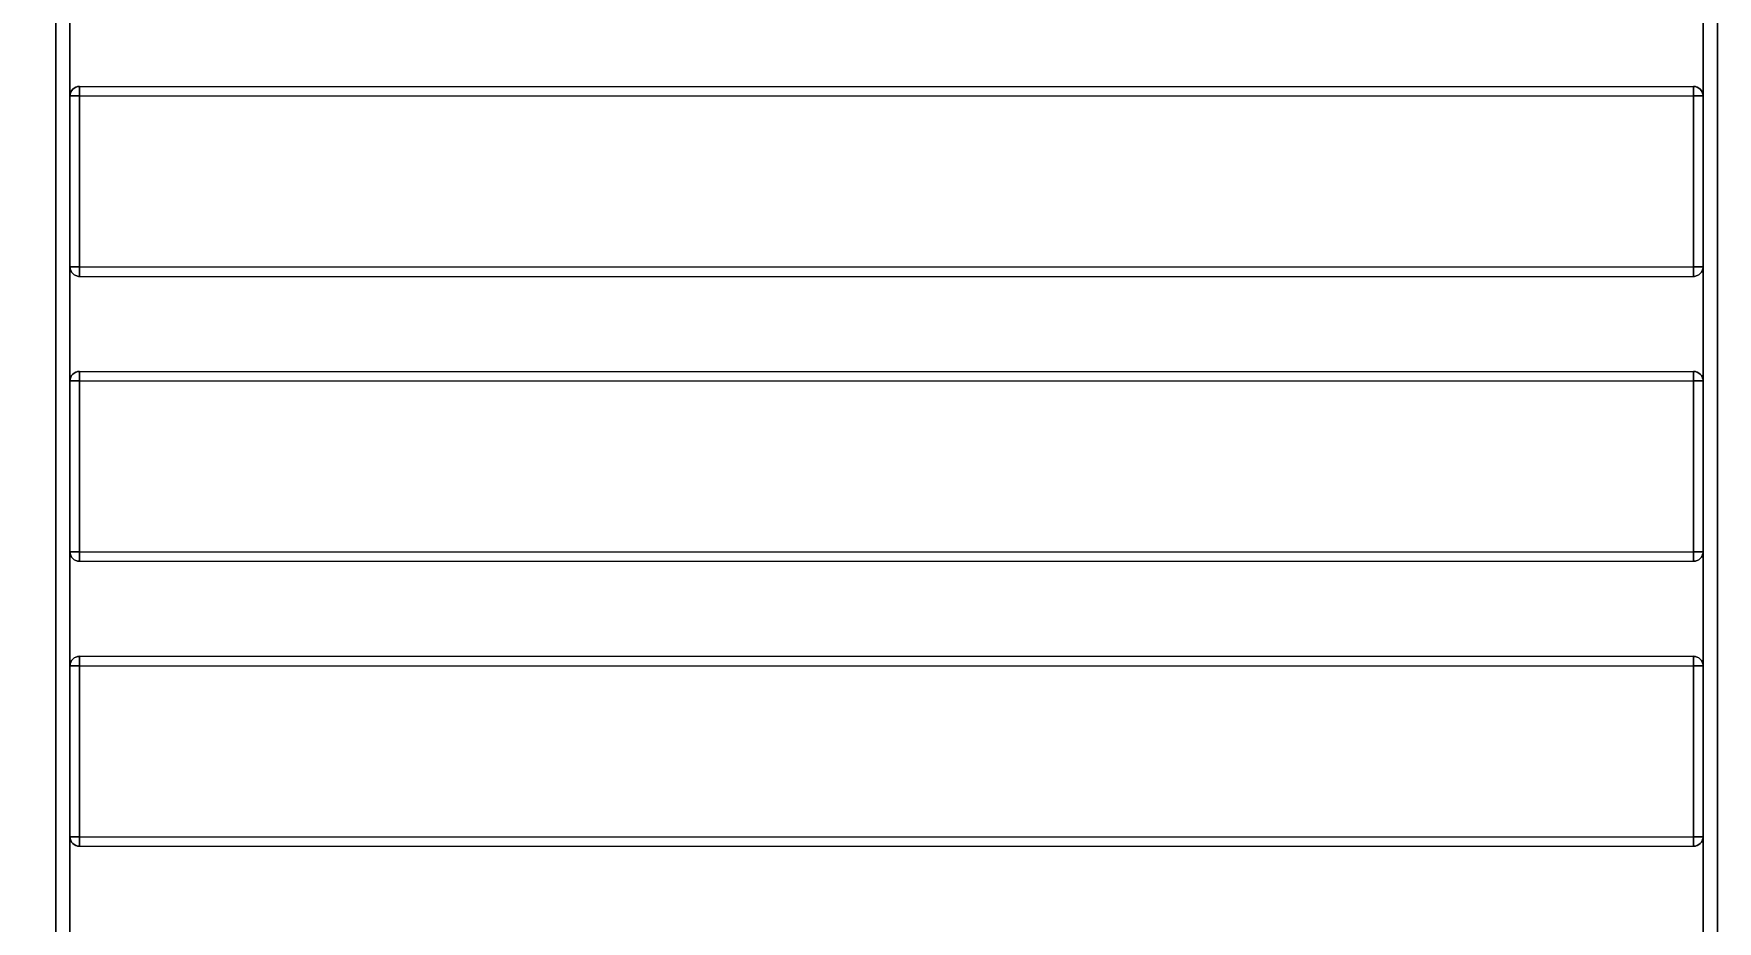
# Model space of a CAD drawing. Header units: millimetres. Extents: x 27990 to 31024, y 14151 to 18280.
# Drawn here: x 29941 to 30295.6, y 15928.4 to 16115.3 of the extents above; entities that cross this region are included whole.
import ezdxf

# ---------------------------------------------------------------- set-up
doc = ezdxf.new("R2010")
doc.units = ezdxf.units.MM
doc.header["$LTSCALE"] = 3
doc.layers.add('Warstwa 1', color=7, linetype='Continuous')
doc.styles.get("Standard").update_dxf_attribs({"font": 'arial.ttf'})
doc.dimstyles.new('MATEUSZ', dxfattribs={"dimtxt": 35, "dimasz": 16, "dimexe": 0.18, "dimexo": 0.0625, "dimgap": 0.09, "dimtad": 0, "dimdec": 0, "dimdsep": 46, "dimtxsty": 'Standard', "dimblk": 'DOT', "dimcen": 0.09, "dimse1": 1, "dimse2": 1, "dimadec": 0, "dimazin": 0, "dimtfac": 1, "dimtdec": 0, "dimtofl": 0, "dimtmove": 0, "dimatfit": 3, "dimfxl": 0, "dimtolj": 1, "dimtzin": 0, "dimlwd": 9, "dimlwe": 9, "dimarcsym": 0})

# ---------------------------------------------------------------- blocks, each defined once
blk = doc.blocks.new('_Dot')
at = {"color": 0, "linetype": 'ByBlock', "lineweight": -2}
blk.add_line((-0.5, 0), (-1, 0), dxfattribs=at)
at = {"color": 0, "linetype": 'ByBlock', "const_width": 0.5}
blk.add_lwpolyline([(-0.25, 0, 1), (0.25, 0, 1)], format="xyb", close=True, dxfattribs=at)
blk = doc.blocks.new('*D14')
at = {"color": 0, "lineweight": 9}
for p, q in [((29779.69, 16388.16), (29779.69, 16092.71)), ((29779.69, 15720.16), (29779.69, 16015.61))]:
    blk.add_line(p, q, dxfattribs=at)
at = {"layer": 'Defpoints', "color": 0}
for p in [(30120.64, 16404.16), (29779.69, 15704.16), (30120.64, 15704.16)]:
    blk.add_point(p, dxfattribs=at)
at = {"color": 0, "lineweight": 9, "xscale": 16, "yscale": 16, "zscale": 16}
for p, rotation in [((29779.69, 16404.16), 90), ((29779.69, 15704.16), 270)]:
    blk.add_blockref('_Dot', p, dxfattribs=dict(at, rotation=rotation))
at = {"color": 0, "insert": (29779.69, 16054.16), "char_height": 35, "attachment_point": 5, "rotation": 90}
blk.add_mtext('\\A1;700', dxfattribs=at)

msp = doc.modelspace()

# ---------------------------------------------------------------- linework, layer by layer
at = {"layer": 'Warstwa 1', "lineweight": 15}
for points in [[(29948.64, 16404.16), (29948.64, 15704.16)], [(29948.64, 16404.16), (29948.64, 15704.16)], [(29948.64, 16404.16), (29948.64, 15704.16)], [(29948.64, 16404.16), (29948.64, 15704.16)], [(30292.64, 16404.16), (30292.64, 15704.16)], [(30292.64, 16404.16), (30292.64, 15704.16)], [(30292.64, 16404.16), (30292.64, 15704.16)], [(30292.64, 16404.16), (30292.64, 15704.16)], [(29945.64, 15764.16), (29945.64, 16344.16)], [(29945.64, 16344.16), (29945.64, 15764.16)], [(29948.64, 15764.16), (29948.64, 16344.16)], [(29948.64, 16344.16), (29948.64, 15764.16)], [(30292.64, 16344.16), (30292.64, 15764.16)], [(30292.64, 15764.16), (30292.64, 16344.16)], [(30295.64, 16344.16), (30295.64, 15764.16)], [(30295.64, 15764.16), (30295.64, 16344.16)], [(29950.64, 16104.16), (30290.64, 16104.16)], [(29950.64, 16102.16), (29950.64, 16104.16)], [(29950.64, 16104.16), (30290.64, 16104.16)], [(29950.64, 16104.16), (29950.64, 16102.16)], [(29950.64, 16104.16), (30290.64, 16104.16)], [(29950.64, 16102.16), (29950.64, 16104.16)], [(29950.64, 16104.16), (30290.64, 16104.16)], [(29950.64, 16104.16), (29950.64, 16102.16)], [(30290.64, 16104.16), (30290.64, 16102.16)], [(30290.64, 16102.16), (30290.64, 16104.16)], [(30290.64, 16104.16), (30290.64, 16102.16)], [(30290.64, 16102.16), (30290.64, 16104.16)], [(29948.64, 16102.16), (29950.64, 16102.16)], [(29948.64, 16066.16), (29948.64, 16102.16)], [(29948.64, 16102.16), (29948.64, 16066.16)], [(29948.64, 16102.16), (29950.64, 16102.16)], [(29948.64, 16066.16), (29948.64, 16102.16)], [(29948.64, 16102.16), (29948.64, 16066.16)], [(29950.64, 16102.16), (30290.64, 16102.16)], [(29950.64, 16102.16), (30290.64, 16102.16)], [(29950.64, 16066.16), (29950.64, 16102.16)], [(29950.64, 16102.16), (29950.64, 16066.16)], [(29950.64, 16102.16), (30290.64, 16102.16)], [(29950.64, 16102.16), (30290.64, 16102.16)], [(29950.64, 16066.16), (29950.64, 16102.16)], [(29950.64, 16102.16), (29950.64, 16066.16)], [(30290.64, 16102.16), (30292.64, 16102.16)], [(30292.64, 16102.16), (30290.64, 16102.16)], [(30290.64, 16102.16), (30290.64, 16066.16)], [(30290.64, 16066.16), (30290.64, 16102.16)], [(30290.64, 16102.16), (30292.64, 16102.16)], [(30292.64, 16102.16), (30290.64, 16102.16)], [(30290.64, 16102.16), (30290.64, 16066.16)], [(30290.64, 16066.16), (30290.64, 16102.16)], [(30292.64, 16102.16), (30292.64, 16066.16)], [(30292.64, 16066.16), (30292.64, 16102.16)], [(30292.64, 16102.16), (30292.64, 16066.16)], [(30292.64, 16066.16), (30292.64, 16102.16)], [(29948.64, 16066.16), (29950.64, 16066.16)], [(29950.64, 16066.16), (29948.64, 16066.16)], [(29948.64, 16066.16), (29950.64, 16066.16)], [(29950.64, 16066.16), (29948.64, 16066.16)], [(29950.64, 16066.16), (30290.64, 16066.16)], [(29950.64, 16066.16), (29950.64, 16064.16)], [(29950.64, 16066.16), (30290.64, 16066.16)], [(29950.64, 16064.16), (29950.64, 16066.16)], [(29950.64, 16066.16), (30290.64, 16066.16)], [(29950.64, 16066.16), (29950.64, 16064.16)], [(29950.64, 16066.16), (30290.64, 16066.16)], [(29950.64, 16064.16), (29950.64, 16066.16)], [(30292.64, 16066.16), (30290.64, 16066.16)], [(30290.64, 16064.16), (30290.64, 16066.16)], [(30290.64, 16066.16), (30290.64, 16064.16)], [(30290.64, 16066.16), (30292.64, 16066.16)], [(30292.64, 16066.16), (30290.64, 16066.16)], [(30290.64, 16064.16), (30290.64, 16066.16)], [(30290.64, 16066.16), (30290.64, 16064.16)], [(30290.64, 16066.16), (30292.64, 16066.16)], [(29950.64, 16064.16), (30290.64, 16064.16)], [(29950.64, 16064.16), (30290.64, 16064.16)], [(29950.64, 16064.16), (30290.64, 16064.16)], [(29950.64, 16064.16), (30290.64, 16064.16)], [(29950.64, 16044.16), (30290.64, 16044.16)], [(29950.64, 16042.16), (29950.64, 16044.16)], [(29950.64, 16044.16), (30290.64, 16044.16)], [(29950.64, 16044.16), (29950.64, 16042.16)], [(29950.64, 16044.16), (30290.64, 16044.16)], [(29950.64, 16042.16), (29950.64, 16044.16)], [(29950.64, 16044.16), (30290.64, 16044.16)], [(29950.64, 16044.16), (29950.64, 16042.16)], [(30290.64, 16044.16), (30290.64, 16042.16)], [(30290.64, 16042.16), (30290.64, 16044.16)], [(30290.64, 16044.16), (30290.64, 16042.16)], [(30290.64, 16042.16), (30290.64, 16044.16)], [(29948.64, 16042.16), (29950.64, 16042.16)], [(29950.64, 16042.16), (29948.64, 16042.16)], [(29948.64, 16006.16), (29948.64, 16042.16)], [(29948.64, 16042.16), (29948.64, 16006.16)], [(29948.64, 16042.16), (29950.64, 16042.16)], [(29950.64, 16042.16), (29948.64, 16042.16)], [(29948.64, 16006.16), (29948.64, 16042.16)], [(29948.64, 16042.16), (29948.64, 16006.16)], [(29950.64, 16042.16), (30290.64, 16042.16)], [(29950.64, 16042.16), (30290.64, 16042.16)], [(29950.64, 16006.16), (29950.64, 16042.16)], [(29950.64, 16042.16), (29950.64, 16006.16)], [(29950.64, 16042.16), (30290.64, 16042.16)], [(29950.64, 16042.16), (30290.64, 16042.16)], [(29950.64, 16006.16), (29950.64, 16042.16)], [(29950.64, 16042.16), (29950.64, 16006.16)], [(30290.64, 16042.16), (30292.64, 16042.16)], [(30292.64, 16042.16), (30290.64, 16042.16)], [(30290.64, 16042.16), (30290.64, 16006.16)], [(30290.64, 16006.16), (30290.64, 16042.16)], [(30290.64, 16042.16), (30292.64, 16042.16)], [(30292.64, 16042.16), (30290.64, 16042.16)], [(30290.64, 16042.16), (30290.64, 16006.16)], [(30290.64, 16006.16), (30290.64, 16042.16)], [(30292.64, 16042.16), (30292.64, 16006.16)], [(30292.64, 16006.16), (30292.64, 16042.16)], [(30292.64, 16042.16), (30292.64, 16006.16)], [(30292.64, 16006.16), (30292.64, 16042.16)], [(29948.64, 16006.16), (29950.64, 16006.16)], [(29950.64, 16006.16), (29948.64, 16006.16)], [(29948.64, 16006.16), (29950.64, 16006.16)], [(29950.64, 16006.16), (29948.64, 16006.16)], [(29950.64, 16006.16), (30290.64, 16006.16)], [(29950.64, 16006.16), (29950.64, 16004.16)], [(29950.64, 16006.16), (30290.64, 16006.16)], [(29950.64, 16004.16), (29950.64, 16006.16)], [(29950.64, 16006.16), (30290.64, 16006.16)], [(29950.64, 16006.16), (29950.64, 16004.16)], [(29950.64, 16006.16), (30290.64, 16006.16)], [(29950.64, 16004.16), (29950.64, 16006.16)], [(30290.64, 16004.16), (30290.64, 16006.16)], [(30290.64, 16006.16), (30290.64, 16004.16)], [(30292.64, 16006.16), (30290.64, 16006.16)], [(30290.64, 16006.16), (30292.64, 16006.16)], [(30290.64, 16004.16), (30290.64, 16006.16)], [(30290.64, 16006.16), (30290.64, 16004.16)], [(30292.64, 16006.16), (30290.64, 16006.16)], [(30290.64, 16006.16), (30292.64, 16006.16)], [(29950.64, 16004.16), (30290.64, 16004.16)], [(29950.64, 16004.16), (30290.64, 16004.16)], [(29950.64, 16004.16), (30290.64, 16004.16)], [(29950.64, 16004.16), (30290.64, 16004.16)], [(29950.64, 15984.16), (29950.64, 15982.16)], [(29950.64, 15984.16), (30290.64, 15984.16)], [(29950.64, 15982.16), (29950.64, 15984.16)], [(29950.64, 15984.16), (30290.64, 15984.16)], [(29950.64, 15984.16), (29950.64, 15982.16)], [(29950.64, 15984.16), (30290.64, 15984.16)], [(29950.64, 15982.16), (29950.64, 15984.16)], [(29950.64, 15984.16), (30290.64, 15984.16)], [(30290.64, 15982.16), (30290.64, 15984.16)], [(30290.64, 15984.16), (30290.64, 15982.16)], [(30290.64, 15982.16), (30290.64, 15984.16)], [(30290.64, 15984.16), (30290.64, 15982.16)], [(29950.64, 15982.16), (29948.64, 15982.16)], [(29948.64, 15982.16), (29948.64, 15946.16)], [(29948.64, 15982.16), (29950.64, 15982.16)], [(29948.64, 15946.16), (29948.64, 15982.16)], [(29950.64, 15982.16), (29948.64, 15982.16)], [(29948.64, 15982.16), (29948.64, 15946.16)], [(29948.64, 15982.16), (29950.64, 15982.16)], [(29948.64, 15946.16), (29948.64, 15982.16)], [(29950.64, 15982.16), (29950.64, 15946.16)], [(29950.64, 15982.16), (30290.64, 15982.16)], [(29950.64, 15982.16), (30290.64, 15982.16)], [(29950.64, 15946.16), (29950.64, 15982.16)], [(29950.64, 15982.16), (29950.64, 15946.16)], [(29950.64, 15982.16), (30290.64, 15982.16)], [(29950.64, 15982.16), (30290.64, 15982.16)], [(29950.64, 15946.16), (29950.64, 15982.16)], [(30290.64, 15982.16), (30292.64, 15982.16)], [(30292.64, 15982.16), (30290.64, 15982.16)], [(30290.64, 15982.16), (30290.64, 15946.16)], [(30290.64, 15946.16), (30290.64, 15982.16)], [(30290.64, 15982.16), (30292.64, 15982.16)], [(30292.64, 15982.16), (30290.64, 15982.16)], [(30290.64, 15982.16), (30290.64, 15946.16)], [(30290.64, 15946.16), (30290.64, 15982.16)], [(30292.64, 15982.16), (30292.64, 15946.16)], [(30292.64, 15946.16), (30292.64, 15982.16)], [(30292.64, 15982.16), (30292.64, 15946.16)], [(30292.64, 15946.16), (30292.64, 15982.16)], [(29948.64, 15946.16), (29950.64, 15946.16)], [(29950.64, 15946.16), (29948.64, 15946.16)], [(29948.64, 15946.16), (29950.64, 15946.16)], [(29950.64, 15946.16), (29948.64, 15946.16)], [(29950.64, 15946.16), (29950.64, 15944.16)], [(29950.64, 15946.16), (30290.64, 15946.16)], [(29950.64, 15946.16), (30290.64, 15946.16)], [(29950.64, 15944.16), (29950.64, 15946.16)], [(29950.64, 15946.16), (29950.64, 15944.16)], [(29950.64, 15946.16), (30290.64, 15946.16)], [(29950.64, 15946.16), (30290.64, 15946.16)], [(29950.64, 15944.16), (29950.64, 15946.16)], [(30290.64, 15944.16), (30290.64, 15946.16)], [(30290.64, 15946.16), (30292.64, 15946.16)], [(30292.64, 15946.16), (30290.64, 15946.16)], [(30290.64, 15946.16), (30290.64, 15944.16)], [(30290.64, 15944.16), (30290.64, 15946.16)], [(30290.64, 15946.16), (30292.64, 15946.16)], [(30292.64, 15946.16), (30290.64, 15946.16)], [(30290.64, 15946.16), (30290.64, 15944.16)], [(29950.64, 15944.16), (30290.64, 15944.16)], [(29950.64, 15944.16), (30290.64, 15944.16)], [(29950.64, 15944.16), (30290.64, 15944.16)], [(29950.64, 15944.16), (30290.64, 15944.16)]]:
    msp.add_lwpolyline(points, dxfattribs=at)
for points, knots in [([(29950.64, 16104.16), (29950.38, 16104.16), (29950.13, 16104.11), (29949.87, 16104), (29949.36, 16103.79), (29949, 16103.43), (29948.79, 16102.92), (29948.69, 16102.67), (29948.64, 16102.41), (29948.64, 16102.16)], [0, 0, 0, 0, 1, 1, 1, 2, 2, 2, 3, 3, 3, 3]), ([(29948.64, 16102.16), (29948.64, 16102.41), (29948.69, 16102.67), (29948.79, 16102.92), (29949, 16103.43), (29949.36, 16103.79), (29949.87, 16104), (29950.13, 16104.11), (29950.38, 16104.16), (29950.64, 16104.16)], [0, 0, 0, 0, 1, 1, 1, 2, 2, 2, 3, 3, 3, 3]), ([(29950.64, 16104.16), (29950.38, 16104.16), (29950.13, 16104.11), (29949.87, 16104), (29949.36, 16103.79), (29949, 16103.43), (29948.79, 16102.92), (29948.69, 16102.67), (29948.64, 16102.41), (29948.64, 16102.16)], [0, 0, 0, 0, 1, 1, 1, 2, 2, 2, 3, 3, 3, 3]), ([(29948.64, 16102.16), (29948.64, 16102.41), (29948.69, 16102.67), (29948.79, 16102.92), (29949, 16103.43), (29949.36, 16103.79), (29949.87, 16104), (29950.13, 16104.11), (29950.38, 16104.16), (29950.64, 16104.16)], [0, 0, 0, 0, 1, 1, 1, 2, 2, 2, 3, 3, 3, 3]), ([(30292.64, 16102.16), (30292.64, 16102.41), (30292.58, 16102.67), (30292.48, 16102.92), (30292.27, 16103.43), (30291.91, 16103.79), (30291.4, 16104), (30291.15, 16104.11), (30290.89, 16104.16), (30290.64, 16104.16)], [0, 0, 0, 0, 1, 1, 1, 2, 2, 2, 3, 3, 3, 3]), ([(30290.64, 16104.16), (30290.89, 16104.16), (30291.15, 16104.11), (30291.4, 16104), (30291.91, 16103.79), (30292.27, 16103.43), (30292.48, 16102.92), (30292.58, 16102.67), (30292.64, 16102.41), (30292.64, 16102.16)], [0, 0, 0, 0, 1, 1, 1, 2, 2, 2, 3, 3, 3, 3]), ([(30292.64, 16102.16), (30292.64, 16102.41), (30292.58, 16102.67), (30292.48, 16102.92), (30292.27, 16103.43), (30291.91, 16103.79), (30291.4, 16104), (30291.15, 16104.11), (30290.89, 16104.16), (30290.64, 16104.16)], [0, 0, 0, 0, 1, 1, 1, 2, 2, 2, 3, 3, 3, 3]), ([(30290.64, 16104.16), (30290.89, 16104.16), (30291.15, 16104.11), (30291.4, 16104), (30291.91, 16103.79), (30292.27, 16103.43), (30292.48, 16102.92), (30292.58, 16102.67), (30292.64, 16102.41), (30292.64, 16102.16)], [0, 0, 0, 0, 1, 1, 1, 2, 2, 2, 3, 3, 3, 3]), ([(29950.64, 16102.16), (29950.47, 16102.16), (29950.29, 16102.16), (29950.12, 16102.16), (29949.97, 16102.16), (29949.82, 16102.16), (29949.68, 16102.16), (29949.57, 16102.16), (29949.47, 16102.16), (29949.36, 16102.16), (29949.29, 16102.16), (29949.21, 16102.16), (29949.11, 16102.16), (29949.03, 16102.16), (29948.94, 16102.16), (29948.89, 16102.16), (29948.85, 16102.16), (29948.83, 16102.16), (29948.78, 16102.16), (29948.75, 16102.16), (29948.72, 16102.16), (29948.7, 16102.16), (29948.69, 16102.16), (29948.68, 16102.16), (29948.66, 16102.16), (29948.66, 16102.16), (29948.64, 16102.15), (29948.64, 16102.16)], [0, 0, 0, 0, 1, 1, 1, 2, 2, 2, 3, 3, 3, 4, 4, 4, 5, 5, 5, 6, 6, 6, 7, 7, 7, 8, 8, 8, 9, 9, 9, 9]), ([(29950.64, 16102.16), (29950.47, 16102.16), (29950.29, 16102.16), (29950.12, 16102.16), (29949.97, 16102.16), (29949.82, 16102.16), (29949.68, 16102.16), (29949.57, 16102.16), (29949.47, 16102.16), (29949.36, 16102.16), (29949.29, 16102.16), (29949.21, 16102.16), (29949.11, 16102.16), (29949.03, 16102.16), (29948.94, 16102.16), (29948.89, 16102.16), (29948.85, 16102.16), (29948.83, 16102.16), (29948.78, 16102.16), (29948.75, 16102.16), (29948.72, 16102.16), (29948.7, 16102.16), (29948.69, 16102.16), (29948.68, 16102.16), (29948.66, 16102.16), (29948.66, 16102.16), (29948.64, 16102.15), (29948.64, 16102.16)], [0, 0, 0, 0, 1, 1, 1, 2, 2, 2, 3, 3, 3, 4, 4, 4, 5, 5, 5, 6, 6, 6, 7, 7, 7, 8, 8, 8, 9, 9, 9, 9]), ([(29948.64, 16066.16), (29948.64, 16065.9), (29948.69, 16065.65), (29948.79, 16065.4), (29949, 16064.89), (29949.36, 16064.53), (29949.87, 16064.32), (29950.13, 16064.21), (29950.38, 16064.16), (29950.64, 16064.16)], [0, 0, 0, 0, 1, 1, 1, 2, 2, 2, 3, 3, 3, 3]), ([(29950.64, 16064.16), (29950.38, 16064.16), (29950.13, 16064.21), (29949.87, 16064.32), (29949.36, 16064.53), (29949, 16064.89), (29948.79, 16065.4), (29948.69, 16065.65), (29948.64, 16065.9), (29948.64, 16066.16)], [0, 0, 0, 0, 1, 1, 1, 2, 2, 2, 3, 3, 3, 3]), ([(29948.64, 16066.16), (29948.64, 16065.9), (29948.69, 16065.65), (29948.79, 16065.4), (29949, 16064.89), (29949.36, 16064.53), (29949.87, 16064.32), (29950.13, 16064.21), (29950.38, 16064.16), (29950.64, 16064.16)], [0, 0, 0, 0, 1, 1, 1, 2, 2, 2, 3, 3, 3, 3]), ([(29950.64, 16064.16), (29950.38, 16064.16), (29950.13, 16064.21), (29949.87, 16064.32), (29949.36, 16064.53), (29949, 16064.89), (29948.79, 16065.4), (29948.69, 16065.65), (29948.64, 16065.9), (29948.64, 16066.16)], [0, 0, 0, 0, 1, 1, 1, 2, 2, 2, 3, 3, 3, 3]), ([(30292.64, 16066.16), (30292.64, 16065.9), (30292.58, 16065.65), (30292.48, 16065.4), (30292.27, 16064.89), (30291.91, 16064.53), (30291.4, 16064.32), (30291.15, 16064.21), (30290.89, 16064.16), (30290.64, 16064.16)], [0, 0, 0, 0, 1, 1, 1, 2, 2, 2, 3, 3, 3, 3]), ([(30290.64, 16064.16), (30290.89, 16064.16), (30291.15, 16064.21), (30291.4, 16064.32), (30291.91, 16064.53), (30292.27, 16064.89), (30292.48, 16065.4), (30292.58, 16065.65), (30292.64, 16065.9), (30292.64, 16066.16)], [0, 0, 0, 0, 1, 1, 1, 2, 2, 2, 3, 3, 3, 3]), ([(30292.64, 16066.16), (30292.64, 16065.9), (30292.58, 16065.65), (30292.48, 16065.4), (30292.27, 16064.89), (30291.91, 16064.53), (30291.4, 16064.32), (30291.15, 16064.21), (30290.89, 16064.16), (30290.64, 16064.16)], [0, 0, 0, 0, 1, 1, 1, 2, 2, 2, 3, 3, 3, 3]), ([(30290.64, 16064.16), (30290.89, 16064.16), (30291.15, 16064.21), (30291.4, 16064.32), (30291.91, 16064.53), (30292.27, 16064.89), (30292.48, 16065.4), (30292.58, 16065.65), (30292.64, 16065.9), (30292.64, 16066.16)], [0, 0, 0, 0, 1, 1, 1, 2, 2, 2, 3, 3, 3, 3]), ([(29950.64, 16044.16), (29950.38, 16044.16), (29950.13, 16044.11), (29949.87, 16044), (29949.36, 16043.79), (29949, 16043.43), (29948.79, 16042.92), (29948.69, 16042.67), (29948.64, 16042.41), (29948.64, 16042.16)], [0, 0, 0, 0, 1, 1, 1, 2, 2, 2, 3, 3, 3, 3]), ([(29948.64, 16042.16), (29948.64, 16042.41), (29948.69, 16042.67), (29948.79, 16042.92), (29949, 16043.43), (29949.36, 16043.79), (29949.87, 16044), (29950.13, 16044.11), (29950.38, 16044.16), (29950.64, 16044.16)], [0, 0, 0, 0, 1, 1, 1, 2, 2, 2, 3, 3, 3, 3]), ([(29950.64, 16044.16), (29950.38, 16044.16), (29950.13, 16044.11), (29949.87, 16044), (29949.36, 16043.79), (29949, 16043.43), (29948.79, 16042.92), (29948.69, 16042.67), (29948.64, 16042.41), (29948.64, 16042.16)], [0, 0, 0, 0, 1, 1, 1, 2, 2, 2, 3, 3, 3, 3]), ([(29948.64, 16042.16), (29948.64, 16042.41), (29948.69, 16042.67), (29948.79, 16042.92), (29949, 16043.43), (29949.36, 16043.79), (29949.87, 16044), (29950.13, 16044.11), (29950.38, 16044.16), (29950.64, 16044.16)], [0, 0, 0, 0, 1, 1, 1, 2, 2, 2, 3, 3, 3, 3]), ([(30292.64, 16042.16), (30292.64, 16042.41), (30292.58, 16042.67), (30292.48, 16042.92), (30292.27, 16043.43), (30291.91, 16043.79), (30291.4, 16044), (30291.15, 16044.11), (30290.89, 16044.16), (30290.64, 16044.16)], [0, 0, 0, 0, 1, 1, 1, 2, 2, 2, 3, 3, 3, 3]), ([(30290.64, 16044.16), (30290.89, 16044.16), (30291.15, 16044.11), (30291.4, 16044), (30291.91, 16043.79), (30292.27, 16043.43), (30292.48, 16042.92), (30292.58, 16042.67), (30292.64, 16042.41), (30292.64, 16042.16)], [0, 0, 0, 0, 1, 1, 1, 2, 2, 2, 3, 3, 3, 3]), ([(30292.64, 16042.16), (30292.64, 16042.41), (30292.58, 16042.67), (30292.48, 16042.92), (30292.27, 16043.43), (30291.91, 16043.79), (30291.4, 16044), (30291.15, 16044.11), (30290.89, 16044.16), (30290.64, 16044.16)], [0, 0, 0, 0, 1, 1, 1, 2, 2, 2, 3, 3, 3, 3]), ([(30290.64, 16044.16), (30290.89, 16044.16), (30291.15, 16044.11), (30291.4, 16044), (30291.91, 16043.79), (30292.27, 16043.43), (30292.48, 16042.92), (30292.58, 16042.67), (30292.64, 16042.41), (30292.64, 16042.16)], [0, 0, 0, 0, 1, 1, 1, 2, 2, 2, 3, 3, 3, 3]), ([(29948.64, 16006.16), (29948.64, 16005.9), (29948.69, 16005.65), (29948.79, 16005.4), (29949, 16004.89), (29949.36, 16004.53), (29949.87, 16004.32), (29950.13, 16004.21), (29950.38, 16004.16), (29950.64, 16004.16)], [0, 0, 0, 0, 1, 1, 1, 2, 2, 2, 3, 3, 3, 3]), ([(29950.64, 16004.16), (29950.38, 16004.16), (29950.13, 16004.21), (29949.87, 16004.32), (29949.36, 16004.53), (29949, 16004.89), (29948.79, 16005.4), (29948.69, 16005.65), (29948.64, 16005.9), (29948.64, 16006.16)], [0, 0, 0, 0, 1, 1, 1, 2, 2, 2, 3, 3, 3, 3]), ([(29948.64, 16006.16), (29948.64, 16005.9), (29948.69, 16005.65), (29948.79, 16005.4), (29949, 16004.89), (29949.36, 16004.53), (29949.87, 16004.32), (29950.13, 16004.21), (29950.38, 16004.16), (29950.64, 16004.16)], [0, 0, 0, 0, 1, 1, 1, 2, 2, 2, 3, 3, 3, 3]), ([(29950.64, 16004.16), (29950.38, 16004.16), (29950.13, 16004.21), (29949.87, 16004.32), (29949.36, 16004.53), (29949, 16004.89), (29948.79, 16005.4), (29948.69, 16005.65), (29948.64, 16005.9), (29948.64, 16006.16)], [0, 0, 0, 0, 1, 1, 1, 2, 2, 2, 3, 3, 3, 3]), ([(30292.64, 16006.16), (30292.64, 16005.9), (30292.58, 16005.65), (30292.48, 16005.4), (30292.27, 16004.89), (30291.91, 16004.53), (30291.4, 16004.32), (30291.15, 16004.21), (30290.89, 16004.16), (30290.64, 16004.16)], [0, 0, 0, 0, 1, 1, 1, 2, 2, 2, 3, 3, 3, 3]), ([(30290.64, 16004.16), (30290.89, 16004.16), (30291.15, 16004.21), (30291.4, 16004.32), (30291.91, 16004.53), (30292.27, 16004.89), (30292.48, 16005.4), (30292.58, 16005.65), (30292.64, 16005.9), (30292.64, 16006.16)], [0, 0, 0, 0, 1, 1, 1, 2, 2, 2, 3, 3, 3, 3]), ([(30292.64, 16006.16), (30292.64, 16005.9), (30292.58, 16005.65), (30292.48, 16005.4), (30292.27, 16004.89), (30291.91, 16004.53), (30291.4, 16004.32), (30291.15, 16004.21), (30290.89, 16004.16), (30290.64, 16004.16)], [0, 0, 0, 0, 1, 1, 1, 2, 2, 2, 3, 3, 3, 3]), ([(30290.64, 16004.16), (30290.89, 16004.16), (30291.15, 16004.21), (30291.4, 16004.32), (30291.91, 16004.53), (30292.27, 16004.89), (30292.48, 16005.4), (30292.58, 16005.65), (30292.64, 16005.9), (30292.64, 16006.16)], [0, 0, 0, 0, 1, 1, 1, 2, 2, 2, 3, 3, 3, 3]), ([(29948.64, 15982.16), (29948.64, 15982.41), (29948.69, 15982.67), (29948.79, 15982.92), (29949, 15983.43), (29949.36, 15983.79), (29949.87, 15984), (29950.13, 15984.11), (29950.38, 15984.16), (29950.64, 15984.16)], [0, 0, 0, 0, 1, 1, 1, 2, 2, 2, 3, 3, 3, 3]), ([(29950.64, 15984.16), (29950.38, 15984.16), (29950.13, 15984.11), (29949.87, 15984), (29949.36, 15983.79), (29949, 15983.43), (29948.79, 15982.92), (29948.69, 15982.67), (29948.64, 15982.41), (29948.64, 15982.16)], [0, 0, 0, 0, 1, 1, 1, 2, 2, 2, 3, 3, 3, 3]), ([(29948.64, 15982.16), (29948.64, 15982.41), (29948.69, 15982.67), (29948.79, 15982.92), (29949, 15983.43), (29949.36, 15983.79), (29949.87, 15984), (29950.13, 15984.11), (29950.38, 15984.16), (29950.64, 15984.16)], [0, 0, 0, 0, 1, 1, 1, 2, 2, 2, 3, 3, 3, 3]), ([(29950.64, 15984.16), (29950.38, 15984.16), (29950.13, 15984.11), (29949.87, 15984), (29949.36, 15983.79), (29949, 15983.43), (29948.79, 15982.92), (29948.69, 15982.67), (29948.64, 15982.41), (29948.64, 15982.16)], [0, 0, 0, 0, 1, 1, 1, 2, 2, 2, 3, 3, 3, 3]), ([(30292.64, 15982.16), (30292.64, 15982.41), (30292.58, 15982.67), (30292.48, 15982.92), (30292.27, 15983.43), (30291.91, 15983.79), (30291.4, 15984), (30291.15, 15984.11), (30290.89, 15984.16), (30290.64, 15984.16)], [0, 0, 0, 0, 1, 1, 1, 2, 2, 2, 3, 3, 3, 3]), ([(30290.64, 15984.16), (30290.89, 15984.16), (30291.15, 15984.11), (30291.4, 15984), (30291.91, 15983.79), (30292.27, 15983.43), (30292.48, 15982.92), (30292.58, 15982.67), (30292.64, 15982.41), (30292.64, 15982.16)], [0, 0, 0, 0, 1, 1, 1, 2, 2, 2, 3, 3, 3, 3]), ([(30292.64, 15982.16), (30292.64, 15982.41), (30292.58, 15982.67), (30292.48, 15982.92), (30292.27, 15983.43), (30291.91, 15983.79), (30291.4, 15984), (30291.15, 15984.11), (30290.89, 15984.16), (30290.64, 15984.16)], [0, 0, 0, 0, 1, 1, 1, 2, 2, 2, 3, 3, 3, 3]), ([(30290.64, 15984.16), (30290.89, 15984.16), (30291.15, 15984.11), (30291.4, 15984), (30291.91, 15983.79), (30292.27, 15983.43), (30292.48, 15982.92), (30292.58, 15982.67), (30292.64, 15982.41), (30292.64, 15982.16)], [0, 0, 0, 0, 1, 1, 1, 2, 2, 2, 3, 3, 3, 3]), ([(29950.64, 15944.16), (29950.38, 15944.16), (29950.13, 15944.21), (29949.87, 15944.32), (29949.36, 15944.53), (29949, 15944.89), (29948.79, 15945.4), (29948.69, 15945.65), (29948.64, 15945.9), (29948.64, 15946.16)], [0, 0, 0, 0, 1, 1, 1, 2, 2, 2, 3, 3, 3, 3]), ([(29948.64, 15946.16), (29948.64, 15945.9), (29948.69, 15945.65), (29948.79, 15945.4), (29949, 15944.89), (29949.36, 15944.53), (29949.87, 15944.32), (29950.13, 15944.21), (29950.38, 15944.16), (29950.64, 15944.16)], [0, 0, 0, 0, 1, 1, 1, 2, 2, 2, 3, 3, 3, 3]), ([(29950.64, 15944.16), (29950.38, 15944.16), (29950.13, 15944.21), (29949.87, 15944.32), (29949.36, 15944.53), (29949, 15944.89), (29948.79, 15945.4), (29948.69, 15945.65), (29948.64, 15945.9), (29948.64, 15946.16)], [0, 0, 0, 0, 1, 1, 1, 2, 2, 2, 3, 3, 3, 3]), ([(29948.64, 15946.16), (29948.64, 15945.9), (29948.69, 15945.65), (29948.79, 15945.4), (29949, 15944.89), (29949.36, 15944.53), (29949.87, 15944.32), (29950.13, 15944.21), (29950.38, 15944.16), (29950.64, 15944.16)], [0, 0, 0, 0, 1, 1, 1, 2, 2, 2, 3, 3, 3, 3]), ([(30292.64, 15946.16), (30292.64, 15945.9), (30292.58, 15945.65), (30292.48, 15945.4), (30292.27, 15944.89), (30291.91, 15944.53), (30291.4, 15944.32), (30291.15, 15944.21), (30290.89, 15944.16), (30290.64, 15944.16)], [0, 0, 0, 0, 1, 1, 1, 2, 2, 2, 3, 3, 3, 3]), ([(30290.64, 15944.16), (30290.89, 15944.16), (30291.15, 15944.21), (30291.4, 15944.32), (30291.91, 15944.53), (30292.27, 15944.89), (30292.48, 15945.4), (30292.58, 15945.65), (30292.64, 15945.9), (30292.64, 15946.16)], [0, 0, 0, 0, 1, 1, 1, 2, 2, 2, 3, 3, 3, 3]), ([(30292.64, 15946.16), (30292.64, 15945.9), (30292.58, 15945.65), (30292.48, 15945.4), (30292.27, 15944.89), (30291.91, 15944.53), (30291.4, 15944.32), (30291.15, 15944.21), (30290.89, 15944.16), (30290.64, 15944.16)], [0, 0, 0, 0, 1, 1, 1, 2, 2, 2, 3, 3, 3, 3]), ([(30290.64, 15944.16), (30290.89, 15944.16), (30291.15, 15944.21), (30291.4, 15944.32), (30291.91, 15944.53), (30292.27, 15944.89), (30292.48, 15945.4), (30292.58, 15945.65), (30292.64, 15945.9), (30292.64, 15946.16)], [0, 0, 0, 0, 1, 1, 1, 2, 2, 2, 3, 3, 3, 3])]:
    msp.add_open_spline(points, degree=3, knots=knots, dxfattribs=at)

# ---------------------------------------------------------------- dimensions: what is measured, and where the dimension line sits
dim = msp.add_linear_dim(base=(29779.69, 15704.16), p1=(30120.64, 16404.16), p2=(30120.64, 15704.16), angle=90, dimstyle='MATEUSZ')
dim.commit()
dim.dimension.update_dxf_attribs({"geometry": '*D14', "text_midpoint": (29779.69, 16054.16)})

doc.saveas('drawing.dxf')
